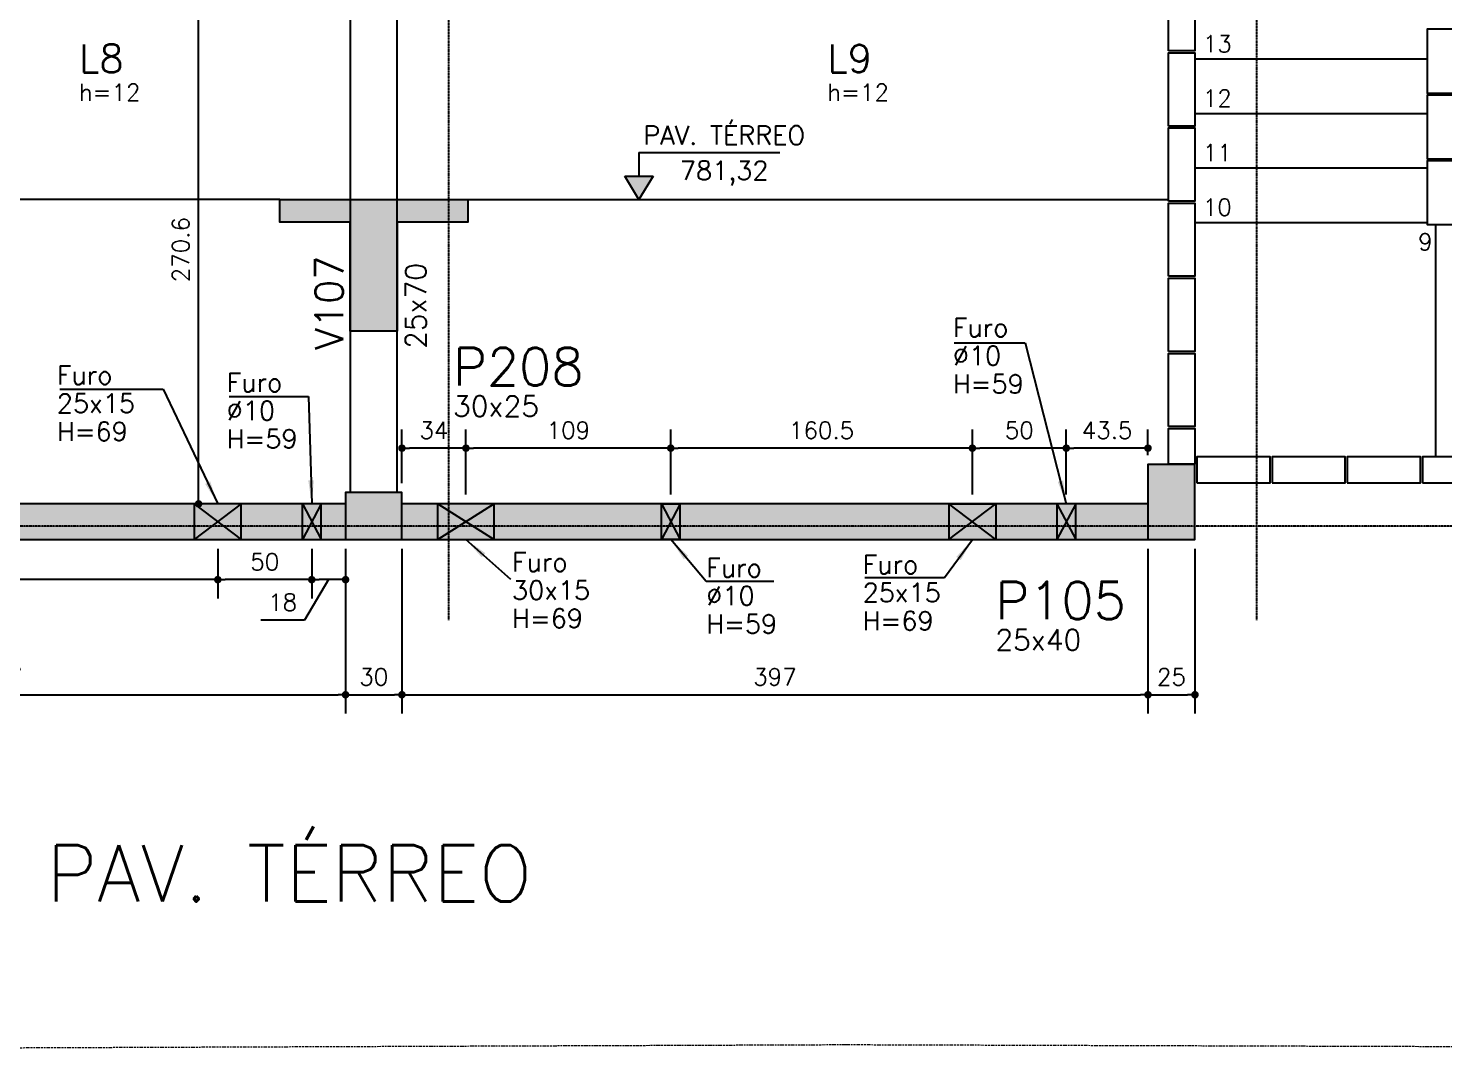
# Model space of a CAD drawing. Extents: x -39962 to 8542, y 35336 to 43602.
# Drawn here: x 1005 to 1758, y 35407 to 35950 of the extents above; entities that cross this region are included whole.
import ezdxf
from ezdxf.enums import TextEntityAlignment as Align

# ---------------------------------------------------------------- set-up
doc = ezdxf.new("R2010")
doc.units = 0
doc.linetypes.add('AXES', pattern=[0.54, 0.3, -0.08, 0.08, -0.08])
doc.linetypes.add('Double dash', pattern=[55, 20, -5, 10, -5, 10, -5])
doc.layers.get('0').update_dxf_attribs({"linetype": 'CONTINUOUS'})
doc.layers.get('Defpoints').update_dxf_attribs({"linetype": 'CONTINUOUS'})
for name, color, linetype in [('241', 2, 'CONTINUOUS'), ('41', 2, 'CONTINUOUS'), ('COTA', 1, 'CONTINUOUS'), ('EIXOS', 1, 'AXES'), ('H2', 252, 'CONTINUOUS'), ('H3', 253, 'CONTINUOUS'), ('H7', 1, 'CONTINUOUS'), ('L-D', 2, 'CONTINUOUS'), ('L-N', 4, 'CONTINUOUS'), ('LINHA_FINA', 1, 'CONTINUOUS'), ('LINHA_NIVEL', 210, 'CONTINUOUS'), ('P-D', 2, 'CONTINUOUS'), ('P-M', 5, 'CONTINUOUS'), ('PENA_1', 1, 'CONTINUOUS'), ('PENA_3', 3, 'CONTINUOUS'), ('PIL-N', 4, 'CONTINUOUS'), ('SEC-SOL', 1, 'CONTINUOUS'), ('T1', 2, 'CONTINUOUS'), ('T4', 6, 'CONTINUOUS'), ('TEXTO', 3, 'CONTINUOUS'), ('VIG-D', 2, 'CONTINUOUS'), ('VIG-N', 4, 'CONTINUOUS'), ('VIGA', 3, 'CONTINUOUS')]:
    doc.layers.add(name, color=color, linetype=linetype)
doc.layers.add('TLV-DVI-___-CNT', color=7, linetype='Double dash', lineweight=9)
doc.styles.add('COTA', font='romans.shx')
doc.styles.get("Standard").update_dxf_attribs({"font": 'ROMANS.SHX'})
doc.styles.add('TEXTO', font='romans.shx', dxfattribs={"height": 10})
doc.styles.add('Texto1', font='romans.shx', dxfattribs={"height": 9})
doc.styles.add('Texto4', font='romans.shx', dxfattribs={"height": 30})
doc.dimstyles.new('forma', dxfattribs={"dimscale": 5, "dimtxt": 1.8, "dimasz": 0.8, "dimexe": 2, "dimexo": 1, "dimgap": 1, "dimtad": 1, "dimdec": 1, "dimzin": 9, "dimdsep": 46, "dimtxsty": 'COTA', "dimblk1": 'DOT', "dimblk2": 'DOT', "dimsah": 1, "dimcen": 0, "dimdle": 1, "dimclrd": 256, "dimclre": 256, "dimclrt": 2, "dimadec": 0, "dimazin": 0, "dimtfac": 1, "dimtdec": 0, "dimtmove": 0, "dimatfit": 3, "dimfxl": 1, "dimtolj": 1, "dimtzin": 0, "dimarcsym": 0})

# ---------------------------------------------------------------- blocks, each defined once
blk = doc.blocks.new('Family - ___-2103959-PLANTA INFERIOR 2')
at = {"layer": 'TLV-DVI-___-CNT', "color": 1, "true_color": 0xff0000}
for p, q in [((-42134.3, -10144.7), (-36284.6, -10122.8)), ((-36284.6, -10122.8), (-34522.1, -10128.2)), ((-34522.1, -10128.2), (-32076.9, -10135.7))]:
    blk.add_line(p, q, dxfattribs=at)
blk = doc.blocks.new('A$C8a1ee3b4')
at = {"layer": 'TLV-DVI-___-CNT', "color": 1, "true_color": 0xff0000, "xscale": 0.1, "yscale": 0.1, "zscale": 0.1}
blk.add_blockref('Family - ___-2103959-PLANTA INFERIOR 2', (4865.23, 1037.14), dxfattribs=at)
blk = doc.blocks.new('_Dot')
at = {"color": 0, "linetype": 'ByBlock', "lineweight": -2}
blk.add_line((-0.5, 0), (-1, 0), dxfattribs=at)
at = {"color": 0, "linetype": 'ByBlock', "const_width": 0.5}
blk.add_lwpolyline([(-0.25, 0, 1), (0.25, 0, 1)], format="xyb", close=True, dxfattribs=at)
blk = doc.blocks.new('*D63')
at = {"layer": 'COTA', "lineweight": -2, "transparency": 16777216}
for p, q in [((1171.01, 35967.09), (1085.29, 35967.09)), ((1095.29, 35700.47), (1095.29, 35963.09)), ((1128.92, 35696.47), (1085.29, 35696.47))]:
    blk.add_line(p, q, dxfattribs=at)
at = {"layer": 'Defpoints', "color": 0, "transparency": 16777216}
for p in [(1095.29, 35967.09), (1176.01, 35967.09), (1133.92, 35696.47)]:
    blk.add_point(p, dxfattribs=at)
at = {"layer": 'COTA', "lineweight": -2, "transparency": 16777216, "xscale": 4, "yscale": 4, "zscale": 4}
for p, rotation in [((1095.29, 35967.09), 90), ((1095.29, 35696.47), 270)]:
    blk.add_blockref('_Dot', p, dxfattribs=dict(at, rotation=rotation))
at = {"layer": 'COTA', "color": 2, "transparency": 16777216, "insert": (1085.79, 35831.78), "char_height": 9, "attachment_point": 5, "rotation": 90, "style": 'COTA'}
blk.add_mtext('\\A1;270.6 ', dxfattribs=at)
blk = doc.blocks.new('*D102')
at = {"layer": 'COTA', "lineweight": -2, "transparency": 16777216}
for p, q in [((806.51, 35672.47), (806.51, 35584.89)), ((1173.51, 35672.47), (1173.51, 35584.89)), ((810.51, 35594.89), (1169.51, 35594.89))]:
    blk.add_line(p, q, dxfattribs=at)
at = {"layer": 'Defpoints', "color": 0, "transparency": 16777216}
for p in [(806.51, 35677.47), (1173.51, 35677.47), (1173.51, 35594.89)]:
    blk.add_point(p, dxfattribs=at)
at = {"layer": 'COTA', "lineweight": -2, "transparency": 16777216, "xscale": 4, "yscale": 4, "zscale": 4, "rotation": 180}
blk.add_blockref('_Dot', (806.51, 35594.89), dxfattribs=at)
at = {"layer": 'COTA', "lineweight": -2, "transparency": 16777216, "xscale": 4, "yscale": 4, "zscale": 4}
blk.add_blockref('_Dot', (1173.51, 35594.89), dxfattribs=at)
at = {"layer": 'COTA', "color": 2, "transparency": 16777216, "insert": (990.01, 35604.39), "char_height": 9, "attachment_point": 5, "style": 'COTA'}
blk.add_mtext('\\A1;367 ', dxfattribs=at)
blk = doc.blocks.new('*D103')
at = {"layer": 'COTA', "lineweight": -2, "transparency": 16777216}
for p, q in [((1173.51, 35672.47), (1173.51, 35584.89)), ((1203.51, 35672.47), (1203.51, 35584.89)), ((1177.51, 35594.89), (1199.51, 35594.89))]:
    blk.add_line(p, q, dxfattribs=at)
at = {"layer": 'Defpoints', "color": 0, "transparency": 16777216}
for p in [(1173.51, 35677.47), (1203.51, 35677.47), (1203.51, 35594.89)]:
    blk.add_point(p, dxfattribs=at)
at = {"layer": 'COTA', "lineweight": -2, "transparency": 16777216, "xscale": 4, "yscale": 4, "zscale": 4, "rotation": 180}
blk.add_blockref('_Dot', (1173.51, 35594.89), dxfattribs=at)
at = {"layer": 'COTA', "lineweight": -2, "transparency": 16777216, "xscale": 4, "yscale": 4, "zscale": 4}
blk.add_blockref('_Dot', (1203.51, 35594.89), dxfattribs=at)
at = {"layer": 'COTA', "color": 2, "transparency": 16777216, "insert": (1188.51, 35604.39), "char_height": 9, "attachment_point": 5, "style": 'COTA'}
blk.add_mtext('\\A1;30 ', dxfattribs=at)
blk = doc.blocks.new('*D104')
at = {"layer": 'COTA', "lineweight": -2, "transparency": 16777216}
for p, q in [((1203.51, 35672.47), (1203.51, 35584.89)), ((1600.51, 35672.47), (1600.51, 35584.89)), ((1207.51, 35594.89), (1596.51, 35594.89))]:
    blk.add_line(p, q, dxfattribs=at)
at = {"layer": 'Defpoints', "color": 0, "transparency": 16777216}
for p in [(1203.51, 35677.47), (1600.51, 35677.47), (1600.51, 35594.89)]:
    blk.add_point(p, dxfattribs=at)
at = {"layer": 'COTA', "lineweight": -2, "transparency": 16777216, "xscale": 4, "yscale": 4, "zscale": 4, "rotation": 180}
blk.add_blockref('_Dot', (1203.51, 35594.89), dxfattribs=at)
at = {"layer": 'COTA', "lineweight": -2, "transparency": 16777216, "xscale": 4, "yscale": 4, "zscale": 4}
blk.add_blockref('_Dot', (1600.51, 35594.89), dxfattribs=at)
at = {"layer": 'COTA', "color": 2, "transparency": 16777216, "insert": (1402.01, 35604.39), "char_height": 9, "attachment_point": 5, "style": 'COTA'}
blk.add_mtext('\\A1;397 ', dxfattribs=at)
blk = doc.blocks.new('*D105')
at = {"layer": 'COTA', "lineweight": -2, "transparency": 16777216}
for p, q in [((1600.51, 35672.47), (1600.51, 35584.89)), ((1625.51, 35672.47), (1625.51, 35584.89)), ((1604.51, 35594.89), (1621.51, 35594.89))]:
    blk.add_line(p, q, dxfattribs=at)
at = {"layer": 'Defpoints', "color": 0, "transparency": 16777216}
for p in [(1600.51, 35677.47), (1625.51, 35677.47), (1625.51, 35594.89)]:
    blk.add_point(p, dxfattribs=at)
at = {"layer": 'COTA', "lineweight": -2, "transparency": 16777216, "xscale": 4, "yscale": 4, "zscale": 4, "rotation": 180}
blk.add_blockref('_Dot', (1600.51, 35594.89), dxfattribs=at)
at = {"layer": 'COTA', "lineweight": -2, "transparency": 16777216, "xscale": 4, "yscale": 4, "zscale": 4}
blk.add_blockref('_Dot', (1625.51, 35594.89), dxfattribs=at)
at = {"layer": 'COTA', "color": 2, "transparency": 16777216, "insert": (1613.01, 35604.39), "char_height": 9, "attachment_point": 5, "style": 'COTA'}
blk.add_mtext('\\A1;25 ', dxfattribs=at)
blk = doc.blocks.new('elevação_d')
at = {"layer": 'LINHA_FINA', "linetype": 'Continuous'}
blk.add_hatch(color=256, dxfattribs=at).paths.add_polyline_path([(0, 0), (1.5, 2.5), (-1.5, 2.5)])
at = {"layer": 'LINHA_FINA'}
for p, q in [((0, 5), (0, 2.5)), ((0, 5), (15, 5)), ((0, 0), (-1.5, 2.5)), ((-1.5, 2.5), (1.5, 2.5)), ((1.5, 2.5), (0, 0))]:
    blk.add_line(p, q, dxfattribs=at)
at = {"layer": 'TEXTO', "linetype": 'Continuous', "style": 'TEXTO'}
for p in [(9.07, 5.25), (9.07, 1.5)]:
    blk.add_attdef('XXXX.XX', text='', height=2, dxfattribs=at).set_placement(p, align=Align.BOTTOM_CENTER)
blk = doc.blocks.new('ss')
at = {"layer": 'LINHA_FINA'}
blk.add_solid([(0, 0), (-2.5, -0.29), (-2.5, 0.3)], dxfattribs=at)
blk = doc.blocks.new('*D209')
at = {"layer": 'COTA', "lineweight": -2, "transparency": 16777216}
for p, q in [((1557.03, 35701.47), (1557.03, 35736.13)), ((1600.51, 35722.47), (1600.51, 35736.13)), ((1596.51, 35726.13), (1561.03, 35726.13))]:
    blk.add_line(p, q, dxfattribs=at)
at = {"layer": 'Defpoints', "color": 0, "transparency": 16777216}
for p in [(1557.03, 35726.13), (1600.51, 35717.47), (1557.03, 35696.47)]:
    blk.add_point(p, dxfattribs=at)
at = {"layer": 'COTA', "lineweight": -2, "transparency": 16777216, "xscale": 4, "yscale": 4, "zscale": 4, "rotation": 180}
blk.add_blockref('_Dot', (1557.03, 35726.13), dxfattribs=at)
at = {"layer": 'COTA', "lineweight": -2, "transparency": 16777216, "xscale": 4, "yscale": 4, "zscale": 4}
blk.add_blockref('_Dot', (1600.51, 35726.13), dxfattribs=at)
at = {"layer": 'COTA', "color": 2, "transparency": 16777216, "insert": (1578.77, 35735.63), "char_height": 9, "attachment_point": 5, "style": 'COTA'}
blk.add_mtext('\\A1;43.5 ', dxfattribs=at)
blk = doc.blocks.new('*D210')
at = {"layer": 'COTA', "lineweight": -2, "transparency": 16777216}
for p, q in [((1507.06, 35701.47), (1507.06, 35736.13)), ((1557.03, 35701.47), (1557.03, 35736.13)), ((1553.03, 35726.13), (1511.06, 35726.13))]:
    blk.add_line(p, q, dxfattribs=at)
at = {"layer": 'Defpoints', "color": 0, "transparency": 16777216}
for p in [(1507.06, 35726.13), (1507.06, 35696.47), (1557.03, 35696.47)]:
    blk.add_point(p, dxfattribs=at)
at = {"layer": 'COTA', "lineweight": -2, "transparency": 16777216, "xscale": 4, "yscale": 4, "zscale": 4, "rotation": 180}
blk.add_blockref('_Dot', (1507.06, 35726.13), dxfattribs=at)
at = {"layer": 'COTA', "lineweight": -2, "transparency": 16777216, "xscale": 4, "yscale": 4, "zscale": 4}
blk.add_blockref('_Dot', (1557.03, 35726.13), dxfattribs=at)
at = {"layer": 'COTA', "color": 2, "transparency": 16777216, "insert": (1532.04, 35735.63), "char_height": 9, "attachment_point": 5, "style": 'COTA'}
blk.add_mtext('\\A1;50 ', dxfattribs=at)
blk = doc.blocks.new('*D211')
at = {"layer": 'COTA', "lineweight": -2, "transparency": 16777216}
for p, q in [((1346.56, 35701.47), (1346.56, 35736.13)), ((1507.06, 35701.47), (1507.06, 35736.13)), ((1503.06, 35726.13), (1350.56, 35726.13))]:
    blk.add_line(p, q, dxfattribs=at)
at = {"layer": 'Defpoints', "color": 0, "transparency": 16777216}
for p in [(1346.56, 35726.13), (1346.56, 35696.47, 0), (1507.06, 35696.47)]:
    blk.add_point(p, dxfattribs=at)
at = {"layer": 'COTA', "lineweight": -2, "transparency": 16777216, "xscale": 4, "yscale": 4, "zscale": 4, "rotation": 180}
blk.add_blockref('_Dot', (1346.56, 35726.13), dxfattribs=at)
at = {"layer": 'COTA', "lineweight": -2, "transparency": 16777216, "xscale": 4, "yscale": 4, "zscale": 4}
blk.add_blockref('_Dot', (1507.06, 35726.13), dxfattribs=at)
at = {"layer": 'COTA', "color": 2, "transparency": 16777216, "insert": (1426.81, 35735.63), "char_height": 9, "attachment_point": 5, "style": 'COTA'}
blk.add_mtext('\\A1;160.5 ', dxfattribs=at)
blk = doc.blocks.new('*D212')
at = {"layer": 'COTA', "lineweight": -2, "transparency": 16777216}
for p, q in [((1237.56, 35701.47), (1237.56, 35736.13)), ((1346.56, 35701.47), (1346.56, 35736.13)), ((1342.56, 35726.13), (1241.56, 35726.13))]:
    blk.add_line(p, q, dxfattribs=at)
at = {"layer": 'Defpoints', "color": 0, "transparency": 16777216}
for p in [(1237.56, 35726.13), (1237.56, 35696.47), (1346.56, 35696.47, 0)]:
    blk.add_point(p, dxfattribs=at)
at = {"layer": 'COTA', "lineweight": -2, "transparency": 16777216, "xscale": 4, "yscale": 4, "zscale": 4, "rotation": 180}
blk.add_blockref('_Dot', (1237.56, 35726.13), dxfattribs=at)
at = {"layer": 'COTA', "lineweight": -2, "transparency": 16777216, "xscale": 4, "yscale": 4, "zscale": 4}
blk.add_blockref('_Dot', (1346.56, 35726.13), dxfattribs=at)
at = {"layer": 'COTA', "color": 2, "transparency": 16777216, "insert": (1292.06, 35735.63), "char_height": 9, "attachment_point": 5, "style": 'COTA'}
blk.add_mtext('\\A1;109 ', dxfattribs=at)
blk = doc.blocks.new('*D213')
at = {"layer": 'COTA', "lineweight": -2, "transparency": 16777216}
for p, q in [((1203.51, 35707.47), (1203.51, 35736.13)), ((1237.56, 35701.47), (1237.56, 35736.13)), ((1233.56, 35726.13), (1207.51, 35726.13))]:
    blk.add_line(p, q, dxfattribs=at)
at = {"layer": 'Defpoints', "color": 0, "transparency": 16777216}
for p in [(1203.51, 35726.13), (1203.51, 35702.47), (1237.56, 35696.47)]:
    blk.add_point(p, dxfattribs=at)
at = {"layer": 'COTA', "lineweight": -2, "transparency": 16777216, "xscale": 4, "yscale": 4, "zscale": 4, "rotation": 180}
blk.add_blockref('_Dot', (1203.51, 35726.13), dxfattribs=at)
at = {"layer": 'COTA', "lineweight": -2, "transparency": 16777216, "xscale": 4, "yscale": 4, "zscale": 4}
blk.add_blockref('_Dot', (1237.56, 35726.13), dxfattribs=at)
at = {"layer": 'COTA', "color": 2, "transparency": 16777216, "insert": (1220.54, 35735.63), "char_height": 9, "attachment_point": 5, "style": 'COTA'}
blk.add_mtext('\\A1;34 ', dxfattribs=at)
blk = doc.blocks.new('*D214')
at = {"layer": 'COTA', "lineweight": -2, "transparency": 16777216}
for p, q in [((1155.51, 35672.47), (1155.51, 35646.14)), ((1173.51, 35672.47), (1173.51, 35646.14)), ((1164.51, 35656.14), (1151.63, 35634.59)), ((1169.51, 35656.14), (1159.51, 35656.14)), ((1151.63, 35634.59), (1128.34, 35634.59))]:
    blk.add_line(p, q, dxfattribs=at)
at = {"layer": 'Defpoints', "color": 0, "transparency": 16777216}
for p in [(1155.51, 35677.47), (1173.51, 35677.47), (1155.51, 35656.14)]:
    blk.add_point(p, dxfattribs=at)
at = {"layer": 'COTA', "lineweight": -2, "transparency": 16777216, "xscale": 4, "yscale": 4, "zscale": 4, "rotation": 180}
blk.add_blockref('_Dot', (1155.51, 35656.14), dxfattribs=at)
at = {"layer": 'COTA', "lineweight": -2, "transparency": 16777216, "xscale": 4, "yscale": 4, "zscale": 4}
blk.add_blockref('_Dot', (1173.51, 35656.14), dxfattribs=at)
at = {"layer": 'COTA', "color": 2, "transparency": 16777216, "insert": (1139.98, 35644.09), "char_height": 9, "attachment_point": 5, "style": 'COTA'}
blk.add_mtext('\\A1;18 ', dxfattribs=at)
blk = doc.blocks.new('*D215')
at = {"layer": 'COTA', "lineweight": -2, "transparency": 16777216}
for p, q in [((1105.51, 35672.47), (1105.51, 35646.14)), ((1155.51, 35672.47), (1155.51, 35646.14)), ((1151.51, 35656.14), (1109.51, 35656.14))]:
    blk.add_line(p, q, dxfattribs=at)
at = {"layer": 'Defpoints', "color": 0, "transparency": 16777216}
for p in [(1105.51, 35677.47), (1155.51, 35677.47), (1105.51, 35656.14)]:
    blk.add_point(p, dxfattribs=at)
at = {"layer": 'COTA', "lineweight": -2, "transparency": 16777216, "xscale": 4, "yscale": 4, "zscale": 4, "rotation": 180}
blk.add_blockref('_Dot', (1105.51, 35656.14), dxfattribs=at)
at = {"layer": 'COTA', "lineweight": -2, "transparency": 16777216, "xscale": 4, "yscale": 4, "zscale": 4}
blk.add_blockref('_Dot', (1155.51, 35656.14), dxfattribs=at)
at = {"layer": 'COTA', "color": 2, "transparency": 16777216, "insert": (1130.51, 35665.64), "char_height": 9, "attachment_point": 5, "style": 'COTA'}
blk.add_mtext('\\A1;50 ', dxfattribs=at)
blk = doc.blocks.new('*D216')
at = {"layer": 'COTA', "lineweight": -2, "transparency": 16777216}
for p, q in [((806.51, 35672.47), (806.51, 35646.14)), ((1105.51, 35672.47), (1105.51, 35646.14)), ((1101.51, 35656.14), (810.51, 35656.14))]:
    blk.add_line(p, q, dxfattribs=at)
at = {"layer": 'Defpoints', "color": 0, "transparency": 16777216}
for p in [(806.51, 35677.47), (1105.51, 35677.47), (806.51, 35656.14)]:
    blk.add_point(p, dxfattribs=at)
at = {"layer": 'COTA', "lineweight": -2, "transparency": 16777216, "xscale": 4, "yscale": 4, "zscale": 4, "rotation": 180}
blk.add_blockref('_Dot', (806.51, 35656.14), dxfattribs=at)
at = {"layer": 'COTA', "lineweight": -2, "transparency": 16777216, "xscale": 4, "yscale": 4, "zscale": 4}
blk.add_blockref('_Dot', (1105.51, 35656.14), dxfattribs=at)
at = {"layer": 'COTA', "color": 2, "transparency": 16777216, "insert": (956.01, 35665.64), "char_height": 9, "attachment_point": 5, "style": 'COTA'}
blk.add_mtext('\\A1;299 ', dxfattribs=at)

msp = doc.modelspace()

# ---------------------------------------------------------------- hatches: boundary and pattern name
at = {"layer": 'H2'}
for points in [[(1600.51, 35677.47), (1625.51, 35677.47), (1625.51, 35717.47), (1600.51, 35717.47)], [(1173.51, 35677.47), (1203.51, 35677.47), (1203.51, 35702.47), (1173.51, 35702.47)]]:
    msp.add_hatch(color=256, dxfattribs=at).paths.add_polyline_path(points)
at = {"layer": 'H3'}
for points in [[(1173.51, 35677.47), (1173.51, 35696.47), (806.51, 35696.47), (806.51, 35677.47)], [(1600.51, 35677.47), (1600.51, 35696.47), (1203.51, 35696.47), (1203.51, 35677.47)]]:
    msp.add_hatch(color=256, dxfattribs=at).paths.add_polyline_path(points)
at = {"layer": 'H7'}
msp.add_hatch(color=256, dxfattribs=at).paths.add_polyline_path([(1176.01, 35858.44), (1238.51, 35858.44), (1238.51, 35846.44), (1201.01, 35846.44), (1201.01, 35788.44), (1176.01, 35788.44), (1176.01, 35846.44), (1138.51, 35846.44), (1138.51, 35858.44)])

# ---------------------------------------------------------------- linework, layer by layer
for points in [[(1611.51, 35937.59), (1611.51, 35976.59), (1625.51, 35976.59), (1625.51, 35937.59), (1611.51, 35937.59)], [(1763.01, 35915.09), (1763.01, 35949.09), (1749.01, 35949.09), (1749.01, 35915.09), (1763.01, 35915.09)], [(1611.51, 35897.59), (1611.51, 35936.59), (1625.51, 35936.59), (1625.51, 35897.59), (1611.51, 35897.59)], [(1763.01, 35880.09), (1763.01, 35914.09), (1749.01, 35914.09), (1749.01, 35880.09), (1763.01, 35880.09)], [(1611.51, 35857.59), (1611.51, 35896.59), (1625.51, 35896.59), (1625.51, 35857.59), (1611.51, 35857.59)], [(1763.01, 35845.09), (1763.01, 35879.09), (1749.01, 35879.09), (1749.01, 35845.09), (1763.01, 35845.09)], [(1611.51, 35817.59), (1611.51, 35856.59), (1625.51, 35856.59), (1625.51, 35817.59), (1611.51, 35817.59)], [(1611.51, 35777.59), (1611.51, 35816.59), (1625.51, 35816.59), (1625.51, 35777.59), (1611.51, 35777.59)], [(1611.51, 35737.59), (1611.51, 35776.59), (1625.51, 35776.59), (1625.51, 35737.59), (1611.51, 35737.59)], [(1611.51, 35717.59), (1611.51, 35736.59), (1625.51, 35736.59), (1625.51, 35717.59), (1611.51, 35717.59)], [(1626.51, 35707.59), (1665.51, 35707.59), (1665.51, 35721.59), (1626.51, 35721.59), (1626.51, 35707.59)], [(1666.51, 35707.59), (1705.51, 35707.59), (1705.51, 35721.59), (1666.51, 35721.59), (1666.51, 35707.59)], [(1706.51, 35707.59), (1745.51, 35707.59), (1745.51, 35721.59), (1706.51, 35721.59), (1706.51, 35707.59)], [(1746.51, 35707.59), (1785.51, 35707.59), (1785.51, 35721.59), (1746.51, 35721.59), (1746.51, 35707.59)]]:
    msp.add_lwpolyline(points)
at = {"layer": '241'}
for p, q in [((1749.01, 35933.08), (1625.51, 35933.08)), ((1749.01, 35904.08), (1625.51, 35904.08)), ((1749.01, 35875.08), (1625.51, 35875.08)), ((1749.01, 35846.08), (1625.51, 35846.08)), ((1753.51, 35845.09), (1753.51, 35721.59))]:
    msp.add_line(p, q, dxfattribs=at)
at = {"layer": 'EIXOS', "color": 244, "true_color": 0x991b1e}
for p, q in [((1228.51, 35634.64), (1228.51, 37454.66)), ((1658.51, 35634.64), (1658.51, 37452.69)), ((3320.81, 35684.59), (632.05, 35684.59)), ((3320.81, 35684.59), (632.05, 35684.59))]:
    msp.add_line(p, q, dxfattribs=at)
at = {"layer": 'LINHA_FINA'}
for p, q in [((1497.42, 35782.12), (1535.2, 35782.12)), ((1535.2, 35782.12), (1557.03, 35696.47)), ((1021.54, 35757.51), (1076.36, 35757.51)), ((1076.36, 35757.51), (1105.51, 35696.47)), ((1111.51, 35753.65), (1153.73, 35753.65)), ((1153.73, 35753.65), (1155.51, 35696.47)), ((1261.4, 35656.2), (1237.56, 35677.47)), ((1365.33, 35655.11), (1346.56, 35677.47, 0)), ((1492.31, 35657.22), (1507.06, 35677.47)), ((1449.86, 35657.22), (1492.31, 35657.22)), ((1401.44, 35655.11), (1365.33, 35655.11))]:
    msp.add_line(p, q, dxfattribs=at)
at = {"layer": 'LINHA_NIVEL'}
for p, q in [((1138.51, 35858.44), (800.51, 35858.44)), ((1238.51, 35858.44), (1611.51, 35858.44))]:
    msp.add_line(p, q, dxfattribs=at)
at = {"layer": 'P-M', "linetype": 'Continuous'}
for points in [[(1600.51, 35677.47), (1625.51, 35677.47), (1625.51, 35717.47), (1600.51, 35717.47), (1600.51, 35677.47)], [(1173.51, 35677.47), (1203.51, 35677.47), (1203.51, 35702.47), (1173.51, 35702.47), (1173.51, 35677.47)]]:
    msp.add_lwpolyline(points, dxfattribs=at)
at = {"layer": 'PENA_1'}
for p, q in [((1093.01, 35696.47), (1093.01, 35677.47)), ((1118.01, 35696.47), (1093.01, 35696.47)), ((1093.01, 35696.47), (1118.01, 35677.47)), ((1118.01, 35696.47), (1093.01, 35677.47)), ((1118.01, 35677.47), (1118.01, 35696.47)), ((1150.51, 35677.47), (1150.51, 35696.47)), ((1150.51, 35696.47), (1160.51, 35677.47)), ((1160.51, 35696.47), (1150.51, 35677.47)), ((1160.51, 35696.47), (1150.51, 35696.47)), ((1160.51, 35677.47), (1160.51, 35696.47)), ((1222.56, 35677.47), (1222.56, 35696.47)), ((1222.56, 35696.47), (1252.56, 35677.47)), ((1252.56, 35696.47), (1222.56, 35677.47)), ((1252.56, 35696.47), (1222.56, 35696.47)), ((1252.56, 35677.47), (1252.56, 35696.47)), ((1351.56, 35696.47), (1341.56, 35677.47, 0)), ((1341.56, 35677.47, 0), (1341.56, 35696.47, 0)), ((1341.56, 35696.47, 0), (1351.56, 35677.47, 0)), ((1341.56, 35696.47), (1351.56, 35696.47)), ((1351.56, 35677.47), (1351.56, 35696.47)), ((1494.56, 35696.47), (1494.56, 35677.47)), ((1494.56, 35677.47), (1519.56, 35696.47)), ((1519.56, 35677.47), (1494.56, 35696.47)), ((1494.56, 35696.47), (1519.56, 35696.47)), ((1519.56, 35696.47), (1519.56, 35677.47)), ((1552.03, 35696.47), (1552.03, 35677.47)), ((1562.03, 35696.47), (1552.03, 35696.47)), ((1552.03, 35696.47), (1562.03, 35677.47)), ((1562.03, 35696.47), (1552.03, 35677.47)), ((1562.03, 35677.47), (1562.03, 35696.47)), ((1093.01, 35677.47), (1118.01, 35677.47)), ((1150.51, 35677.47), (1160.51, 35677.47)), ((1222.56, 35677.47), (1252.56, 35677.47)), ((1351.56, 35677.47, 0), (1341.56, 35677.47, 0)), ((1494.56, 35677.47), (1519.56, 35677.47)), ((1552.03, 35677.47), (1562.03, 35677.47))]:
    msp.add_line(p, q, dxfattribs=at)
at = {"layer": 'SEC-SOL'}
msp.add_lwpolyline([(1176.01, 35858.44), (1238.51, 35858.44), (1238.51, 35846.44), (1201.01, 35846.44), (1201.01, 35788.44), (1176.01, 35788.44), (1176.01, 35846.44), (1138.51, 35846.44), (1138.51, 35858.44), (1176.01, 35858.44)], dxfattribs=at)
at = {"layer": 'VIGA'}
for p, q in [((1176.01, 35967.09), (1176.01, 35702.47)), ((1201.01, 35702.47), (1201.01, 35967.09)), ((1173.51, 35696.47), (806.51, 35696.47)), ((1600.51, 35696.47), (1203.51, 35696.47)), ((806.51, 35677.47), (1173.51, 35677.47)), ((1203.51, 35677.47), (1600.51, 35677.47))]:
    msp.add_line(p, q, dxfattribs=at)

# ---------------------------------------------------------------- block references
at = {"layer": 'COTA', "xscale": 5, "yscale": 5, "zscale": 5}
for p, rotation in [((1155.51, 35696.47), 271.784), ((1557.03, 35696.47), 284.299), ((1105.51, 35696.47), 295.53), ((1237.56, 35677.47), 138.476), ((1346.56, 35677.47, 0), 130.397), ((1507.06, 35677.47), 53.932)]:
    msp.add_blockref('ss', p, dxfattribs=dict(at, rotation=rotation))
at = {"layer": 'PENA_3'}
ref = msp.add_blockref('elevação_d', (1329.64, 35858.44), dxfattribs=dict(at, xscale=5, yscale=5, zscale=5))
ref.add_attrib('XXXX.XX', 'PAV. TÉRREO', dxfattribs={"layer": 'TEXTO', "linetype": 'Continuous', "height": 10, "style": 'TEXTO'}).set_placement((1375, 35884.69), align=Align.BOTTOM_CENTER)
ref.add_attrib('XXXX.XX', '781,32', dxfattribs={"layer": 'TEXTO', "linetype": 'Continuous', "height": 10, "style": 'TEXTO'}).set_placement((1375, 35865.94), align=Align.BOTTOM_CENTER)
at = {"layer": 'VIGA'}
msp.add_blockref('A$C8a1ee3b4', (203.06, 35383.83), dxfattribs=at)

# ---------------------------------------------------------------- texts
at = {"layer": '41', "linetype": 'Continuous'}
for s, p in [('Furo', (1496.67, 35785.36)), ('%%C10', (1496.67, 35770.36)), ('Furo', (1019.9, 35760.02)), ('Furo', (1110.26, 35756.11)), ('H=59', (1496.67, 35755.36)), ('25x15', (1019.9, 35745.02)), ('%%C10', (1110.26, 35741.11)), ('H=69', (1019.9, 35730.02)), ('H=59', (1110.26, 35726.11)), ('Furo', (1262.12, 35660.55)), ('Furo', (1365.47, 35657.54)), ('Furo', (1448.69, 35659.26)), ('30x15', (1262.12, 35645.55)), ('%%C10', (1365.47, 35642.54)), ('25x15', (1448.69, 35644.26)), ('H=69', (1262.12, 35630.55)), ('H=59', (1365.47, 35627.54)), ('H=69', (1448.69, 35629.26))]:
    msp.add_text(s, height=10, dxfattribs=at).set_placement(p)
at = {"layer": 'L-D', "style": 'Texto1'}
for p in [(1031.6, 35910.99), (1429.87, 35910.99)]:
    msp.add_text('h=12', height=9, dxfattribs=at).set_placement(p)
at = {"layer": 'L-N'}
for s, p in [('L8', (1031.6, 35925.99)), ('L9', (1429.87, 35925.99))]:
    msp.add_text(s, height=15, dxfattribs=at).set_placement(p)
at = {"layer": 'P-D', "linetype": 'Continuous'}
for s, p in [('30x25', (1230.72, 35742.97)), ('25x40', (1519.3, 35618.54))]:
    msp.add_text(s, height=11, dxfattribs=at).set_placement(p)
at = {"layer": 'PIL-N', "linetype": 'Continuous'}
for s, p in [('P208', (1230.72, 35759.47)), ('P105', (1519.3, 35635.04))]:
    msp.add_text(s, height=20, dxfattribs=at).set_placement(p)
at = {"layer": 'T1', "style": 'Texto1'}
for s, p in [('13', (1629.7, 35936.85)), ('12', (1629.7, 35907.85)), ('11', (1629.7, 35878.85)), ('10', (1629.7, 35849.85)), ('9', (1744.25, 35831.43))]:
    msp.add_text(s, height=9, dxfattribs=at).set_placement(p)
at = {"layer": 'T4', "style": 'Texto4'}
msp.add_text('FORMA DO PAV. TÉRREO', height=30, dxfattribs=at).set_placement((785.51, 35484.77))
at = {"layer": 'VIG-D', "linetype": 'Continuous'}
msp.add_text('25x70', height=11, rotation=90, dxfattribs=at).set_placement((1216.4, 35778.98))
at = {"layer": 'VIG-N', "linetype": 'Continuous'}
msp.add_text('V107', height=15, rotation=90, dxfattribs=at).set_placement((1172.26, 35778.46))

# ---------------------------------------------------------------- dimensions: what is measured, and where the dimension line sits
at = {"layer": 'COTA'}
dim = msp.add_linear_dim(base=(1095.29, 35967.09), p1=(1133.92, 35696.47), p2=(1176.01, 35967.09), angle=90, dimstyle='forma', override={"dimpost": ' '}, dxfattribs=at)
dim.commit()
dim.dimension.update_dxf_attribs({"geometry": '*D63', "text_midpoint": (1085.79, 35831.78)})
for base, p1, p2, override, picture, middle in [((1203.5148, 35726.1344), (1237.5565, 35696.4682), (1203.5148, 35702.4682), {"dimpost": ' ', "dimtmove": 1}, '*D213', (1220.5356, 35735.6344)), ((1237.56, 35726.13), (1346.56, 35696.47, 0), (1237.56, 35696.47), {"dimpost": ' ', "dimtmove": 1}, '*D212', (1292.06, 35735.63)), ((1346.56, 35726.13), (1507.06, 35696.47), (1346.56, 35696.47, 0), {"dimpost": ' ', "dimtmove": 1}, '*D211', (1426.81, 35735.63)), ((1507.06, 35726.13), (1557.03, 35696.47), (1507.06, 35696.47), {"dimpost": ' ', "dimtmove": 1}, '*D210', (1532.04, 35735.63)), ((1557.03, 35726.13), (1600.51, 35717.47), (1557.03, 35696.47), {"dimpost": ' '}, '*D209', (1578.77, 35735.63)), ((1173.51, 35594.89), (806.51, 35677.47), (1173.51, 35677.47), {"dimpost": ' ', "dimtmove": 1}, '*D102', (990.01, 35604.39)), ((806.51, 35656.14), (1105.51, 35677.47), (806.51, 35677.47), {"dimpost": ' ', "dimtmove": 1}, '*D216', (956.01, 35665.64)), ((1105.51, 35656.14), (1155.51, 35677.47), (1105.51, 35677.47), {"dimpost": ' ', "dimtmove": 1}, '*D215', (1130.51, 35665.64)), ((1203.51, 35594.89), (1173.51, 35677.47), (1203.51, 35677.47), {"dimpost": ' ', "dimtmove": 1}, '*D103', (1188.51, 35604.39)), ((1600.51, 35594.89), (1203.51, 35677.47), (1600.51, 35677.47), {"dimpost": ' ', "dimtmove": 1}, '*D104', (1402.01, 35604.39)), ((1625.51, 35594.89), (1600.51, 35677.47), (1625.51, 35677.47), {"dimpost": ' ', "dimtmove": 1}, '*D105', (1613.01, 35604.39))]:
    dim = msp.add_linear_dim(base=base, p1=p1, p2=p2, dimstyle='forma', override=override, dxfattribs=at)
    dim.commit()
    dim.dimension.update_dxf_attribs({"geometry": picture, "text_midpoint": middle})
dim = msp.add_linear_dim(base=(1155.51, 35656.14), p1=(1173.51, 35677.47), p2=(1155.51, 35677.47), dimstyle='forma', override={"dimpost": ' ', "dimtmove": 1}, dxfattribs=at)
dim.commit()
dim.dimension.update_dxf_attribs({"geometry": '*D214', "text_midpoint": (1146.63, 35634.59), "dimtype": 128})

doc.saveas('drawing.dxf')
